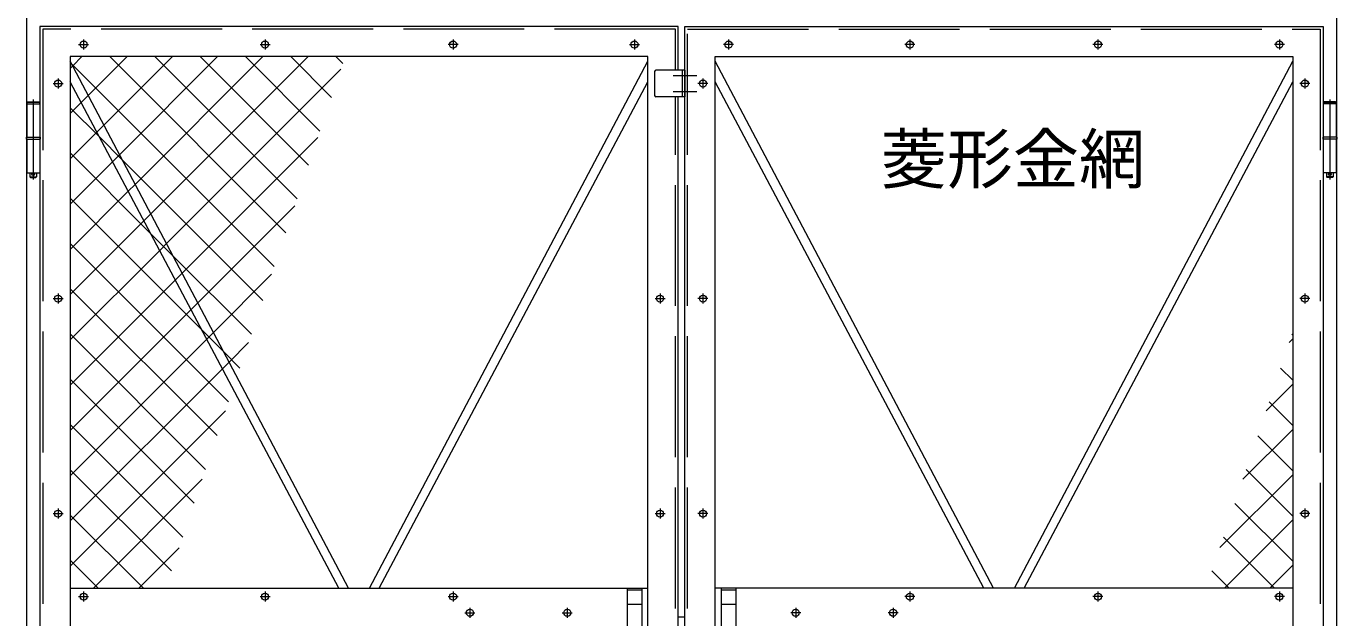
# Model space of a CAD drawing. Units: millimetres, scale not verified. Extents: x -6300 to 6300, y -4455 to 4455.
# Drawn here: x 1450 to 3401, y 553 to 1434 of the extents above; entities that cross this region are included whole.
import ezdxf
from ezdxf.enums import TextEntityAlignment as Align

# ---------------------------------------------------------------- set-up
doc = ezdxf.new("R2010")
doc.units = ezdxf.units.MM
doc.header["$LTSCALE"] = 30
doc.linetypes.add('DASHED', pattern=[7.5, 6, -1.5])
doc.linetypes.add('USER1', pattern=[50.8, 31.75, -6.35, 6.35, -6.35])
for name, color, linetype, lineweight in [('0-2_D-STR3', 3, 'Continuous', 13), ('0-3_D-STR-DIM', 7, 'Continuous', 9), ('0-4_D-STR1', 1, 'Continuous', 18), ('0-7_D-BMK', 2, 'USER1', 13)]:
    doc.layers.add(name, color=color, linetype=linetype, lineweight=lineweight)
doc.styles.add('ＭＳ ゴシック', font='')
doc.styles.get('ＭＳ ゴシック').set_extended_font_data('MS Gothic')

msp = doc.modelspace()

# ---------------------------------------------------------------- linework, layer by layer
at = {"layer": '0-2_D-STR3'}
for p, q in [((1542.33, 1330.65), (1600.09, 1388.41)), ((1565.61, 1286.57), (1667.44, 1388.41)), ((1836.11, 1126.46), (1574.16, 1388.41)), ((1588.89, 1242.5), (1734.8, 1388.41)), ((1612.17, 1198.43), (1802.15, 1388.41)), ((1635.45, 1154.36), (1869.5, 1388.41)), ((1853.12, 1176.79), (1641.51, 1388.41)), ((1870.14, 1227.13), (1708.86, 1388.41)), ((1887.16, 1277.46), (1776.21, 1388.41)), ((1904.18, 1327.8), (1843.56, 1388.41)), ((1921.19, 1378.13), (1910.92, 1388.41)), ((1929.66, 597.41), (1515.37, 1381.68)), ((1658.73, 1110.29), (1918.44, 1370)), ((1961.09, 597.41), (2375.37, 1381.68)), ((2385.37, 1366.41), (2385.37, 1330.41)), ((2430.37, 1368.41), (2387.37, 1368.41)), ((2430.37, 1368.41), (2430.37, 1328.41)), ((2889.66, 597.41), (2475.37, 1381.68)), ((2921.09, 597.41), (3335.37, 1381.68)), ((1915.3, 597.41), (1515.37, 1351.03)), ((1975.44, 597.41), (2375.37, 1351.03)), ((2875.3, 597.41), (2475.37, 1351.03)), ((2935.44, 597.41), (3335.37, 1351.03)), ((1531.79, 1320.1), (1542.33, 1330.65)), ((2430.37, 1328.41), (2387.37, 1328.41)), ((1450.67, 1318.41), (1470.07, 1318.41)), ((1450.67, 1318.41), (1450.67, 1268.41)), ((1451.87, 1321.41), (1450.87, 1320.41)), ((1450.87, 1320.41), (1450.87, 1318.41)), ((1469.87, 1320.41), (1450.87, 1320.41)), ((1451.87, 1321.41), (1468.87, 1321.41)), ((1469.87, 1320.41), (1468.87, 1321.41)), ((1469.87, 1320.41), (1469.87, 1318.41)), ((1470.07, 1318.41), (1470.07, 1268.41)), ((1515.37, 1303.69), (1531.79, 1320.1)), ((1558.95, 1268.91), (1515.37, 1312.49)), ((3400.07, 1318.41), (3380.67, 1318.41)), ((3380.67, 1318.41), (3380.67, 1268.41)), ((3380.87, 1320.41), (3381.87, 1321.41)), ((3380.87, 1320.41), (3380.87, 1318.41)), ((3380.87, 1320.41), (3399.87, 1320.41)), ((3398.87, 1321.41), (3381.87, 1321.41)), ((3398.87, 1321.41), (3399.87, 1320.41)), ((3399.87, 1320.41), (3399.87, 1318.41)), ((3400.07, 1318.41), (3400.07, 1268.41)), ((1449.87, 1268.41), (1470.87, 1268.41)), ((1449.87, 1268.41), (1449.87, 1265.41)), ((1470.87, 1268.41), (1470.87, 1265.41)), ((1515.37, 1236.34), (1555.14, 1276.1)), ((1555.14, 1276.1), (1565.61, 1286.57)), ((1592.84, 1235.02), (1558.95, 1268.91)), ((1682.01, 1066.22), (1884.04, 1268.25)), ((3400.87, 1268.41), (3379.87, 1268.41)), ((3379.87, 1268.41), (3379.87, 1265.41)), ((3400.87, 1268.41), (3400.87, 1265.41)), ((1449.87, 1265.41), (1470.87, 1265.41)), ((1450.67, 1265.41), (1450.67, 1215.41)), ((1470.07, 1265.41), (1470.07, 1215.41)), ((3400.87, 1265.41), (3379.87, 1265.41)), ((3380.67, 1265.41), (3380.67, 1215.41)), ((3400.07, 1265.41), (3400.07, 1215.41)), ((1635.11, 1125.4), (1515.37, 1245.14)), ((1515.37, 1168.98), (1578.49, 1232.1)), ((1578.49, 1232.1), (1588.89, 1242.5)), ((1802.07, 1025.79), (1592.84, 1235.02)), ((1450.67, 1215.41), (1470.07, 1215.41)), ((1455.37, 1215.41), (1455.37, 1209.41)), ((1465.37, 1215.41), (1465.37, 1209.41)), ((3400.07, 1215.41), (3380.67, 1215.41)), ((3385.37, 1215.41), (3385.37, 1209.41)), ((3395.37, 1215.41), (3395.37, 1209.41)), ((1456.37, 1208.41), (1464.37, 1208.41)), ((1464.37, 1208.41), (1465.37, 1209.41)), ((1601.84, 1188.1), (1612.17, 1198.43)), ((3386.37, 1208.41), (3385.37, 1209.41)), ((3394.37, 1208.41), (3386.37, 1208.41)), ((1515.37, 1101.63), (1601.84, 1188.1)), ((1711.27, 981.89), (1515.37, 1177.79)), ((1625.19, 1144.1), (1635.45, 1154.36)), ((1705.29, 1022.14), (1849.64, 1166.5)), ((1515.37, 1034.28), (1625.19, 1144.1)), ((1668.26, 1092.25), (1635.11, 1125.4)), ((1751.02, 874.78), (1515.37, 1110.43)), ((1515.37, 966.93), (1648.54, 1100.09)), ((1648.54, 1100.09), (1658.73, 1110.29)), ((1785.06, 975.45), (1668.26, 1092.25)), ((1515.37, 899.58), (1671.89, 1056.09)), ((1671.89, 1056.09), (1682.01, 1066.22)), ((1728.57, 978.07), (1815.24, 1064.74)), ((1734, 824.45), (1515.37, 1043.08)), ((1695.24, 1012.09), (1705.29, 1022.14)), ((1515.37, 832.22), (1695.24, 1012.09)), ((1716.99, 774.11), (1515.37, 975.73)), ((1743.68, 949.48), (1711.27, 981.89)), ((1718.59, 968.09), (1728.57, 978.07)), ((1515.37, 764.87), (1718.59, 968.09)), ((1751.85, 934), (1780.84, 962.99)), ((3330.01, 963.06), (3335.37, 968.43)), ((3335.37, 974.23), (3334.19, 975.42)), ((1768.04, 925.12), (1743.68, 949.48)), ((1515.37, 697.52), (1741.94, 924.09)), ((1741.94, 924.09), (1751.85, 934)), ((3335.37, 906.88), (3317.17, 925.08)), ((1699.97, 723.78), (1515.37, 908.38)), ((3295.61, 861.31), (3335.37, 901.07)), ((1515.37, 630.17), (1746.44, 861.24)), ((3335.37, 839.53), (3300.15, 874.75)), ((1682.95, 673.44), (1515.37, 841.03)), ((3261.21, 759.56), (3335.37, 833.72)), ((3335.37, 772.18), (3283.13, 824.41)), ((1665.94, 623.11), (1515.37, 773.67)), ((3226.81, 657.81), (3335.37, 766.37)), ((3335.37, 704.82), (3266.12, 774.08)), ((1549.96, 597.41), (1712.04, 759.49)), ((3335.37, 637.47), (3249.1, 723.74)), ((1624.28, 597.41), (1515.37, 706.32)), ((3233.76, 597.41), (3335.37, 699.02)), ((3308.08, 597.41), (3232.08, 673.41)), ((1617.32, 597.41), (1677.64, 657.73)), ((1556.93, 597.41), (1515.37, 638.97)), ((3301.11, 597.41), (3335.37, 631.67)), ((3240.73, 597.41), (3215.07, 623.07)), ((2344.37, 597.41), (2344.37, 499.41)), ((2366.37, 597.41), (2366.37, 499.41)), ((2484.37, 597.41), (2484.37, 499.41)), ((2506.37, 597.41), (2506.37, 499.41)), ((2420.37, 554.91), (2430.37, 554.91))]:
    msp.add_line(p, q, dxfattribs=at)
at = {"layer": '0-2_D-STR3', "linetype": 'DASHED'}
for p, q in [((2426.37, 1368.41), (2426.37, 1328.41)), ((2366.37, 594.41), (2344.37, 594.41)), ((2506.37, 594.41), (2484.37, 594.41)), ((2366.37, 573.41), (2344.37, 573.41)), ((2506.37, 573.41), (2484.37, 573.41))]:
    msp.add_line(p, q, dxfattribs=at)
at = {"layer": '0-2_D-STR3'}
for points in [[(1515.37, 1371.04), (1519.05, 1374.72), (1532.74, 1388.41)], [(1819.09, 1076.12), (1517.43, 1377.78), (1515.37, 1379.84)], [(1456.37, 1208.41), (1455.37, 1209.41), (1465.37, 1209.41)], [(3394.37, 1208.41), (3395.37, 1209.41), (3385.37, 1209.41)]]:
    msp.add_lwpolyline(points, dxfattribs=at)
for centre, radius in [((1535.37, 1406.41), 5.25), ((1805.37, 1406.41), 5.25), ((2085.37, 1406.41), 5.25), ((2355.37, 1406.41), 5.25), ((2495.37, 1406.41), 5.25), ((2765.37, 1406.41), 5.25), ((3045.37, 1406.41), 5.25), ((3315.37, 1406.41), 5.25), ((1497.37, 1348.41), 5.25), ((2457.37, 1348.41), 5.25), ((3353.37, 1348.41), 5.25), ((1460.37, 1213.41), 2), ((3390.37, 1213.41), 2), ((1497.37, 1028.41), 5.25), ((2393.37, 1028.41), 5.25), ((2457.37, 1028.41), 5.25), ((3353.37, 1028.41), 5.25), ((1497.37, 708.41), 5.25), ((2393.37, 708.41), 5.25), ((2457.37, 708.41), 5.25), ((3353.37, 708.41), 5.25), ((1535.37, 584.91), 5.25), ((1805.37, 584.91), 5.25), ((2085.37, 584.91), 5.25), ((2765.37, 584.91), 5.25), ((3045.37, 584.91), 5.25), ((3315.37, 584.91), 5.25), ((2110.37, 560.91), 5.25), ((2255.37, 560.91), 5.25), ((2595.37, 560.91), 5.25), ((2740.37, 560.91), 5.25)]:
    msp.add_circle(centre, radius, dxfattribs=at)
for centre, start, end in [((2387.37, 1366.41), 90, 180), ((2387.37, 1330.41), 180, 270)]:
    msp.add_arc(centre, 2, start, end, dxfattribs=at)
at = {"layer": '0-4_D-STR1'}
for p, q in [((1450.37, 2648.41), (1450.37, -721.59)), ((3400.37, 2648.41), (3400.37, -721.59)), ((2375.37, 1388.41), (1515.37, 1388.41)), ((1515.37, 1388.41), (1515.37, -291.59)), ((2375.37, -291.59), (2375.37, 1388.41)), ((2475.37, 1388.41), (3335.37, 1388.41)), ((2475.37, -291.59), (2475.37, 1388.41)), ((3335.37, 1388.41), (3335.37, -291.59)), ((1515.37, 597.41), (2375.37, 597.41)), ((3335.37, 597.41), (2475.37, 597.41))]:
    msp.add_line(p, q, dxfattribs=at)
at = {"layer": '0-4_D-STR1', "linetype": 'DASHED'}
for p, q in [((2416.37, 1368.41), (2416.37, 1429.41)), ((2434.37, -332.59), (2434.37, 1429.41)), ((2416.37, -332.59), (2416.37, 1328.41))]:
    msp.add_line(p, q, dxfattribs=at)
at = {"layer": '0-4_D-STR1'}
for points in [[(1470.37, 1433.41), (1470.37, -336.59), (2420.37, -336.59), (2420.37, 1328.41)], [(2420.37, 1368.41), (2420.37, 1433.41), (1470.37, 1433.41)]]:
    msp.add_lwpolyline(points, dxfattribs=at)
at = {"layer": '0-4_D-STR1', "linetype": 'DASHED'}
for points in [[(2416.37, 1429.41), (1474.37, 1429.41), (1474.37, -332.59)], [(2434.37, 1429.41), (3376.37, 1429.41), (3376.37, -332.59)]]:
    msp.add_lwpolyline(points, dxfattribs=at)
at = {"layer": '0-4_D-STR1'}
msp.add_lwpolyline([(3380.37, 1433.41), (3380.37, -336.59), (2430.37, -336.59), (2430.37, 1433.41)], close=True, dxfattribs=at)
at = {"layer": '0-7_D-BMK'}
for p, q in [((1527.93, 1406.41), (1542.81, 1406.41)), ((1535.37, 1413.85), (1535.37, 1398.97)), ((1797.93, 1406.41), (1812.81, 1406.41)), ((1805.37, 1413.85), (1805.37, 1398.97)), ((2092.81, 1406.41), (2077.93, 1406.41)), ((2085.37, 1413.85), (2085.37, 1398.97)), ((2347.93, 1406.41), (2362.81, 1406.41)), ((2355.37, 1413.85), (2355.37, 1398.97)), ((2502.81, 1406.41), (2487.93, 1406.41)), ((2495.37, 1413.85), (2495.37, 1398.97)), ((2772.81, 1406.41), (2757.93, 1406.41)), ((2765.37, 1413.85), (2765.37, 1398.97)), ((3052.81, 1406.41), (3037.93, 1406.41)), ((3045.37, 1413.85), (3045.37, 1398.97)), ((3322.81, 1406.41), (3307.93, 1406.41)), ((3315.37, 1413.85), (3315.37, 1398.97)), ((1489.93, 1348.41), (1504.81, 1348.41)), ((1497.37, 1355.85), (1497.37, 1340.97)), ((2412.77, 1360.41), (2447.97, 1360.41)), ((2464.81, 1348.41), (2449.93, 1348.41)), ((2457.37, 1355.85), (2457.37, 1340.97)), ((3360.81, 1348.41), (3345.93, 1348.41)), ((3353.37, 1355.85), (3353.37, 1340.97)), ((2412.77, 1336.41), (2447.97, 1336.41)), ((1460.37, 1324.81), (1460.37, 1205.65)), ((3390.37, 1324.81), (3390.37, 1205.65)), ((1497.37, 1035.85), (1497.37, 1020.97)), ((2393.37, 1035.85), (2393.37, 1020.97)), ((2457.37, 1035.85), (2457.37, 1020.97)), ((3353.37, 1035.85), (3353.37, 1020.97)), ((1489.93, 1028.41), (1504.81, 1028.41)), ((2385.93, 1028.41), (2400.81, 1028.41)), ((2464.81, 1028.41), (2449.93, 1028.41)), ((3360.81, 1028.41), (3345.93, 1028.41)), ((1489.93, 708.41), (1504.81, 708.41)), ((1497.37, 715.85), (1497.37, 700.97)), ((2385.93, 708.41), (2400.81, 708.41)), ((2393.37, 715.85), (2393.37, 700.97)), ((2464.81, 708.41), (2449.93, 708.41)), ((2457.37, 715.85), (2457.37, 700.97)), ((3360.81, 708.41), (3345.93, 708.41)), ((3353.37, 715.85), (3353.37, 700.97)), ((1535.37, 592.35), (1535.37, 577.47)), ((1805.37, 592.35), (1805.37, 577.47)), ((2085.37, 592.35), (2085.37, 577.47)), ((2765.37, 592.35), (2765.37, 577.47)), ((3045.37, 592.35), (3045.37, 577.47)), ((3315.37, 592.35), (3315.37, 577.47)), ((1527.93, 584.91), (1542.81, 584.91)), ((1797.93, 584.91), (1812.81, 584.91)), ((2077.93, 584.91), (2092.81, 584.91)), ((2110.37, 568.35), (2110.37, 553.47)), ((2255.37, 568.35), (2255.37, 553.47)), ((2595.37, 568.35), (2595.37, 553.47)), ((2740.37, 568.35), (2740.37, 553.47)), ((2772.81, 584.91), (2757.93, 584.91)), ((3052.81, 584.91), (3037.93, 584.91)), ((3322.81, 584.91), (3307.93, 584.91)), ((2102.93, 560.91), (2117.81, 560.91)), ((2247.93, 560.91), (2262.81, 560.91)), ((2602.81, 560.91), (2587.93, 560.91)), ((2747.81, 560.91), (2732.93, 560.91))]:
    msp.add_line(p, q, dxfattribs=at)

# ---------------------------------------------------------------- texts
at = {"layer": '0-3_D-STR-DIM', "style": 'ＭＳ ゴシック'}
msp.add_text('菱形金網', height=72.14, dxfattribs=at).set_placement((2721.95, 1178.5), align=Align.BOTTOM_LEFT)

doc.saveas('drawing.dxf')
